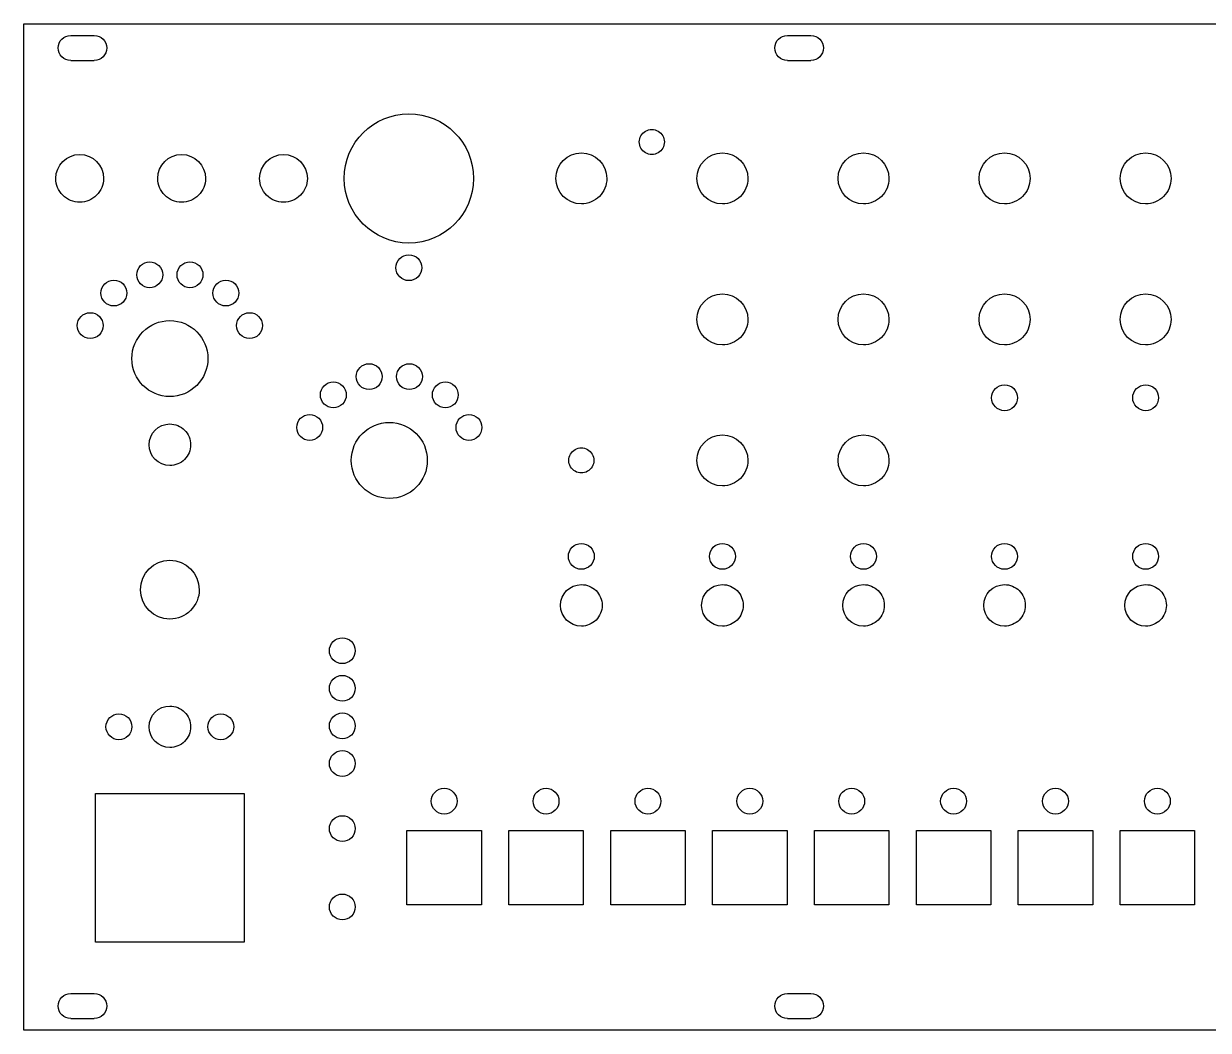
# Model space of a CAD drawing. Extents: x -2 to 302, y -12 to 117.
# Drawn here: x -2.1 to 149, y -11.8 to 116.7 of the extents above; entities that cross this region are included whole.
import ezdxf

# ---------------------------------------------------------------- set-up
doc = ezdxf.new("R2010")
doc.units = 0
doc.layers.add('Mechanical', color=7, linetype='CONTINUOUS')

msp = doc.modelspace()

# ---------------------------------------------------------------- linework, layer by layer
at = {"layer": 'Mechanical', "color": 7}
for points in [[(-2.149999, 116.749987), (302.150018, 116.749987), (302.150018, -11.750016), (-2.149999, -11.750016)], [(8.050002, 96.999288)], [(21.050002, 96.999289)], [(34.050001, 96.999285)], [(55.249987, 96.999282)], [(72.251643, 96.999285)], [(90.251609, 96.999284)], [(108.251577, 96.999284)], [(126.25179, 96.999286)], [(144.251745, 96.999284)], [(15.58367, 84.695085)], [(20.719548, 84.695085)], [(48.649986, 85.599295)], [(11.007612, 82.363376)], [(25.295617, 82.363376)], [(90.251609, 78.999073)], [(108.251579, 78.999074)], [(126.251793, 78.999076)], [(144.251748, 78.999074)], [(7.988822, 78.208434)], [(28.31415, 78.208434)], [(21.351611, 73.99915)], [(43.583739, 71.695303)], [(48.719616, 71.695303)], [(39.00768, 69.363593)], [(53.295685, 69.363593)], [(124.651787, 68.999102)], [(142.651746, 68.999102)], [(35.98889, 65.208653)], [(56.314219, 65.208653)], [(19.151616, 62.999162)], [(49.351673, 60.999111)], [(90.25161, 60.999105)], [(108.25158, 60.999105)], [(70.651638, 48.749273)], [(88.651596, 48.749273)], [(106.651579, 48.749273)], [(124.651778, 48.749273)], [(142.651736, 48.749273)], [(20.251612, 44.500107)], [(71.651644, 42.499271)], [(89.651608, 42.499271)], [(107.651578, 42.499271)], [(125.651542, 42.499271)], [(143.651751, 42.499271)], [(40.151578, 36.70838)], [(40.151578, 31.908379)], [(11.651875, 26.999151)], [(19.151741, 26.999149)], [(24.651597, 26.999151)], [(40.151578, 27.108377)], [(40.151578, 22.308375)], [(6.99958, 18.499207), (25.999581, 18.499207), (25.999581, -0.500793), (6.99958, -0.500793)], [(53.15, 17.499989)], [(66.150225, 17.499989)], [(79.150204, 17.499989)], [(92.15043, 17.499989)], [(105.149638, 17.499989)], [(118.149864, 17.499989)], [(131.149843, 17.499989)], [(144.150068, 17.499989)], [(40.151578, 13.999186)], [(46.749493, 13.751917), (56.249493, 13.751917), (56.249493, 4.251917), (46.749493, 4.251917)], [(59.749493, 13.751917), (69.249492, 13.751917), (69.249492, 4.251917), (59.749493, 4.251917)], [(72.749493, 13.751917), (82.249492, 13.751917), (82.249492, 4.251917), (72.749493, 4.251917)], [(85.749491, 13.751917), (95.249491, 13.751917), (95.249491, 4.251917), (85.749491, 4.251917)], [(98.749491, 13.751917), (108.24949, 13.751917), (108.24949, 4.251917), (98.749491, 4.251917)], [(111.74949, 13.751917), (121.24949, 13.751917), (121.24949, 4.251917), (111.74949, 4.251917)], [(124.749489, 13.751917), (134.249489, 13.751917), (134.249489, 4.251917), (124.749489, 4.251917)], [(137.749489, 13.751917), (147.249488, 13.751917), (147.249488, 4.251917), (137.749489, 4.251917)], [(40.151578, 3.999228)]]:
    msp.add_lwpolyline(points, close=True, dxfattribs=at)
at = {"layer": 'Mechanical', "color": 1}
for points in [[(3.850001, 115.249984), (6.850001, 115.249984)], [(95.290002, 115.249984), (98.290002, 115.249984)], [(3.850001, 112.049984), (6.850001, 112.049984)], [(95.290002, 112.049984), (98.290002, 112.049984)], [(3.850001, -7.050031), (6.850001, -7.050031)], [(95.290002, -7.050031), (98.290002, -7.050031)], [(3.850001, -10.25003), (6.850001, -10.25003)], [(95.290002, -10.25003), (98.290002, -10.25003)]]:
    msp.add_lwpolyline(points, dxfattribs=at)
for points in [[(79.599992, 101.649997)], [(70.601636, 60.999109)]]:
    msp.add_lwpolyline(points, close=True, dxfattribs=at)
at = {"layer": 'Mechanical', "color": 7}
for points in [[(2.250001, 113.649984), (2.250002, 114.533639), (2.966346, 115.249984), (3.850001, 115.249984)], [(6.850001, 115.249984), (7.733657, 115.249984), (8.450001, 114.53364), (8.450001, 113.649984)], [(93.690002, 113.649984), (93.690003, 114.533639), (94.406347, 115.249984), (95.290002, 115.249984)], [(98.290002, 115.249984), (99.173658, 115.249984), (99.890002, 114.53364), (99.890002, 113.649984)], [(3.850001, 112.049984), (2.966346, 112.049985), (2.250002, 112.766329), (2.250001, 113.649984)], [(8.450001, 113.649984), (8.450001, 112.766329), (7.733657, 112.049984), (6.850001, 112.049984)], [(8.450001, 113.649984), (8.450001, 113.649984), (8.450001, 113.649984), (8.450001, 113.649984)], [(95.290002, 112.049984), (94.406347, 112.049985), (93.690003, 112.766329), (93.690002, 113.649984)], [(99.890002, 113.649984), (99.890002, 112.766329), (99.173658, 112.049984), (98.290002, 112.049984)], [(99.890002, 113.649984), (99.890002, 113.649984), (99.890002, 113.649984), (99.890002, 113.649984)], [(38.749989, 96.999282), (38.749989, 101.555631), (42.443639, 105.249281), (46.999988, 105.249281)], [(46.999988, 105.249281), (51.556336, 105.249281), (55.249986, 101.555631), (55.249987, 96.999282)], [(1.95, 96.999288), (1.950001, 98.683756), (3.315533, 100.049287), (5.000001, 100.049286)], [(5.000001, 100.049286), (6.684469, 100.049287), (8.050001, 98.683756), (8.050002, 96.999288)], [(14.95, 96.999289), (14.950001, 98.683757), (16.315533, 100.049287), (18.000001, 100.049287)], [(18.000001, 100.049287), (19.684469, 100.049287), (21.050001, 98.683757), (21.050002, 96.999289)], [(27.949999, 96.999285), (27.95, 98.683753), (29.315532, 100.049283), (31, 100.049283)], [(31, 100.049283), (32.684468, 100.049283), (34.05, 98.683753), (34.050001, 96.999285)], [(65.751643, 96.999285), (65.751645, 98.794209), (67.206718, 100.249282), (69.001642, 100.249283)], [(69.001642, 100.249283), (70.796567, 100.249284), (72.251642, 98.79421), (72.251643, 96.999285)], [(83.751609, 96.999284), (83.75161, 98.794208), (85.206683, 100.249281), (87.001607, 100.249283)], [(87.001607, 100.249283), (88.796533, 100.249283), (90.251607, 98.794209), (90.251609, 96.999284)], [(101.751577, 96.999284), (101.751579, 98.794208), (103.206652, 100.249281), (105.001576, 100.249283)], [(105.001576, 100.249283), (106.796501, 100.249283), (108.251576, 98.794209), (108.251577, 96.999284)], [(119.75179, 96.999286), (119.751791, 98.79421), (121.206864, 100.249283), (123.001788, 100.249285)], [(123.001788, 100.249285), (124.796713, 100.249285), (126.251788, 98.794211), (126.25179, 96.999286)], [(137.751745, 96.999284), (137.751747, 98.794208), (139.20682, 100.249281), (141.001744, 100.249283)], [(141.001744, 100.249283), (142.796669, 100.249283), (144.251744, 98.794209), (144.251745, 96.999284)], [(2.843325, 94.842611), (2.271339, 95.414598), (1.95, 96.190377), (1.95, 96.999288)], [(8.050002, 96.999288), (8.050002, 96.190377), (7.728664, 95.414598), (7.156678, 94.842611)], [(15.843324, 94.842612), (15.271338, 95.414598), (14.95, 96.190378), (14.95, 96.999289)], [(21.050002, 96.999289), (21.050002, 96.190378), (20.728663, 95.414598), (20.156677, 94.842612)], [(28.843323, 94.842608), (28.271337, 95.414594), (27.949999, 96.190374), (27.949999, 96.999285)], [(34.050001, 96.999285), (34.050001, 96.190374), (33.728663, 95.414594), (33.156677, 94.842608)], [(46.999988, 88.749283), (42.443639, 88.749284), (38.749989, 92.442934), (38.749989, 96.999282)], [(55.249987, 96.999282), (55.249986, 92.442934), (51.556336, 88.749284), (46.999988, 88.749283)], [(69.001642, 93.749283), (67.206716, 93.749285), (65.751643, 95.20436), (65.751643, 96.999285)], [(72.251643, 96.999285), (72.251643, 96.137331), (71.909233, 95.31068), (71.29974, 94.701187)], [(87.001607, 93.749282), (85.206682, 93.749284), (83.751609, 95.204359), (83.751609, 96.999284)], [(90.251609, 96.999284), (90.251609, 96.13733), (89.909199, 95.310679), (89.299706, 94.701186)], [(105.001576, 93.749282), (103.206651, 93.749284), (101.751577, 95.204359), (101.751577, 96.999284)], [(108.251577, 96.999284), (108.251577, 96.13733), (107.909168, 95.310679), (107.299674, 94.701186)], [(123.001788, 93.749284), (121.206863, 93.749286), (119.75179, 95.204361), (119.75179, 96.999286)], [(126.25179, 96.999286), (126.25179, 96.137332), (125.90938, 95.310681), (125.299886, 94.701188)], [(141.001744, 93.749282), (139.206819, 93.749284), (137.751745, 95.204359), (137.751745, 96.999284)], [(144.251745, 96.999284), (144.251745, 96.13733), (143.909336, 95.310679), (143.299842, 94.701186)], [(5.000001, 93.949287), (4.191091, 93.949287), (3.415311, 94.270625), (2.843325, 94.842611)], [(7.156678, 94.842611), (6.584692, 94.270625), (5.808912, 93.949287), (5.000001, 93.949287)], [(18.000001, 93.949288), (17.19109, 93.949287), (16.41531, 94.270626), (15.843324, 94.842612)], [(20.156677, 94.842612), (19.584691, 94.270626), (18.808911, 93.949287), (18.000001, 93.949288)], [(31, 93.949284), (30.191089, 93.949284), (29.41531, 94.270622), (28.843323, 94.842608)], [(33.156677, 94.842608), (32.584691, 94.270622), (31.808911, 93.949284), (31, 93.949284)], [(71.29974, 94.701187), (70.690246, 94.091693), (69.863596, 93.749283), (69.001642, 93.749283)], [(89.299706, 94.701186), (88.690212, 94.091692), (87.863561, 93.749282), (87.001607, 93.749282)], [(107.299674, 94.701186), (106.690181, 94.091692), (105.86353, 93.749282), (105.001576, 93.749282)], [(125.299886, 94.701188), (124.690393, 94.091694), (123.863742, 93.749284), (123.001788, 93.749284)], [(143.299842, 94.701186), (142.690348, 94.091692), (141.863698, 93.749282), (141.001744, 93.749282)], [(12.283671, 84.695085), (12.283671, 85.606354), (13.0224, 86.345085), (13.93367, 86.345086)], [(13.93367, 86.345086), (14.371277, 86.345086), (14.790961, 86.171247), (15.100397, 85.861812)], [(17.419549, 84.695085), (17.419548, 85.606354), (18.158277, 86.345085), (19.069547, 86.345086)], [(19.069547, 86.345086), (19.507154, 86.345086), (19.926839, 86.171247), (20.236274, 85.861812)], [(45.349987, 85.599295), (45.349986, 86.510565), (46.088716, 87.249295), (46.999985, 87.249296)], [(46.999985, 87.249296), (47.437593, 87.249296), (47.857277, 87.075458), (48.166712, 86.766022)], [(48.166712, 86.766022), (48.476147, 86.456587), (48.649986, 86.036903), (48.649986, 85.599295)], [(13.93367, 83.045084), (13.0224, 83.045085), (12.283671, 83.783815), (12.283671, 84.695085)], [(15.100397, 85.861812), (15.409832, 85.552377), (15.583671, 85.132692), (15.58367, 84.695085)], [(15.58367, 84.695085), (15.583671, 84.257477), (15.409832, 83.837793), (15.100397, 83.528357)], [(19.069547, 83.045084), (18.158277, 83.045085), (17.419548, 83.783815), (17.419549, 84.695085)], [(20.236274, 85.861812), (20.545709, 85.552377), (20.719548, 85.132692), (20.719548, 84.695085)], [(20.719548, 84.695085), (20.719548, 84.257477), (20.545709, 83.837793), (20.236274, 83.528357)], [(46.999985, 83.949294), (46.088716, 83.949295), (45.349986, 84.688026), (45.349987, 85.599295)], [(48.649986, 85.599295), (48.649986, 85.161688), (48.476147, 84.742003), (48.166712, 84.432568)], [(7.707613, 82.363376), (7.707613, 83.274645), (8.446342, 84.013376), (9.357611, 84.013377)], [(9.357611, 84.013377), (9.795219, 84.013377), (10.214903, 83.839538), (10.524338, 83.530103)], [(10.524338, 83.530103), (10.833774, 83.220668), (11.007612, 82.800983), (11.007612, 82.363376)], [(15.100397, 83.528357), (14.790961, 83.218922), (14.371277, 83.045083), (13.93367, 83.045084)], [(20.236274, 83.528357), (19.926839, 83.218922), (19.507154, 83.045083), (19.069547, 83.045084)], [(21.995618, 82.363376), (21.995618, 83.274645), (22.734347, 84.013376), (23.645616, 84.013377)], [(23.645616, 84.013377), (24.083224, 84.013377), (24.502908, 83.839538), (24.812343, 83.530103)], [(24.812343, 83.530103), (25.121779, 83.220668), (25.295618, 82.800983), (25.295617, 82.363376)], [(48.166712, 84.432568), (47.857277, 84.123133), (47.437593, 83.949294), (46.999985, 83.949294)], [(9.357611, 80.713375), (8.446342, 80.713376), (7.707613, 81.452106), (7.707613, 82.363376)], [(11.007612, 82.363376), (11.007612, 81.925768), (10.833774, 81.506084), (10.524338, 81.196649)], [(23.645616, 80.713375), (22.734347, 80.713376), (21.995618, 81.452106), (21.995618, 82.363376)], [(25.295617, 82.363376), (25.295618, 81.925768), (25.121779, 81.506084), (24.812343, 81.196649)], [(83.751609, 78.999073), (83.751611, 80.793997), (85.206684, 82.24907), (87.001608, 82.249072)], [(87.001608, 82.249072), (88.796533, 82.249072), (90.251608, 80.793999), (90.251609, 78.999073)], [(101.751579, 78.999074), (101.75158, 80.793998), (103.206653, 82.249071), (105.001577, 82.249072)], [(105.001577, 82.249072), (106.796502, 82.249073), (108.251577, 80.793999), (108.251579, 78.999074)], [(119.751792, 78.999076), (119.751794, 80.794), (121.206867, 82.249073), (123.001791, 82.249074)], [(123.001791, 82.249074), (124.796716, 82.249075), (126.251791, 80.794001), (126.251793, 78.999076)], [(137.751748, 78.999074), (137.75175, 80.793998), (139.206823, 82.249071), (141.001747, 82.249072)], [(141.001747, 82.249072), (142.796672, 82.249073), (144.251747, 80.793999), (144.251748, 78.999074)], [(10.524338, 81.196649), (10.214903, 80.887214), (9.795219, 80.713375), (9.357611, 80.713375)], [(24.812343, 81.196649), (24.502908, 80.887214), (24.083224, 80.713375), (23.645616, 80.713375)], [(4.688823, 78.208434), (4.688823, 79.119704), (5.427552, 79.858434), (6.338821, 79.858435)], [(6.338821, 79.858435), (6.776429, 79.858436), (7.196113, 79.684597), (7.505548, 79.375161)], [(7.505548, 79.375161), (7.814984, 79.065726), (7.988822, 78.646042), (7.988822, 78.208434)], [(11.651615, 73.99915), (11.651617, 76.677728), (13.823033, 78.849144), (16.501611, 78.849146)], [(16.501611, 78.849146), (19.18019, 78.849146), (21.351609, 76.677729), (21.351611, 73.99915)], [(25.014151, 78.208434), (25.014151, 79.119704), (25.75288, 79.858434), (26.66415, 79.858435)], [(26.66415, 79.858435), (27.101757, 79.858436), (27.521441, 79.684597), (27.830877, 79.375161)], [(27.830877, 79.375161), (28.140312, 79.065726), (28.314151, 78.646042), (28.31415, 78.208434)], [(87.001608, 75.749072), (85.206682, 75.749073), (83.751609, 77.204148), (83.751609, 78.999073)], [(90.251609, 78.999073), (90.251609, 78.137119), (89.909199, 77.310469), (89.299706, 76.700975)], [(105.001577, 75.749072), (103.206652, 75.749074), (101.751579, 77.204149), (101.751579, 78.999074)], [(108.251579, 78.999074), (108.251579, 78.13712), (107.909169, 77.310469), (107.299675, 76.700976)], [(123.001791, 75.749074), (121.206866, 75.749076), (119.751792, 77.204151), (119.751792, 78.999076)], [(126.251793, 78.999076), (126.251793, 78.137122), (125.909383, 77.310471), (125.299889, 76.700978)], [(141.001747, 75.749072), (139.206821, 75.749074), (137.751748, 77.204149), (137.751748, 78.999074)], [(144.251748, 78.999074), (144.251748, 78.13712), (143.909338, 77.310469), (143.299845, 76.700976)], [(6.338821, 76.558433), (5.427552, 76.558434), (4.688823, 77.297165), (4.688823, 78.208434)], [(7.988822, 78.208434), (7.988822, 77.770827), (7.814984, 77.351142), (7.505548, 77.041707)], [(26.66415, 76.558433), (25.75288, 76.558434), (25.014151, 77.297165), (25.014151, 78.208434)], [(28.31415, 78.208434), (28.314151, 77.770827), (28.140312, 77.351142), (27.830877, 77.041707)], [(7.505548, 77.041707), (7.196113, 76.732272), (6.776429, 76.558433), (6.338821, 76.558433)], [(27.830877, 77.041707), (27.521441, 76.732272), (27.101757, 76.558433), (26.66415, 76.558433)], [(89.299706, 76.700975), (88.690212, 76.091482), (87.863562, 75.749072), (87.001608, 75.749072)], [(107.299675, 76.700976), (106.690182, 76.091482), (105.863531, 75.749072), (105.001577, 75.749072)], [(125.299889, 76.700978), (124.690396, 76.091484), (123.863745, 75.749074), (123.001791, 75.749074)], [(143.299845, 76.700976), (142.690351, 76.091482), (141.863701, 75.749072), (141.001747, 75.749072)], [(16.501611, 69.149149), (13.823031, 69.149152), (11.651614, 71.32057), (11.651615, 73.99915)], [(21.351611, 73.99915), (21.351611, 72.71285), (20.84063, 71.479233), (19.931079, 70.569682)], [(40.28374, 71.695303), (40.283739, 72.606572), (41.022468, 73.345303), (41.933738, 73.345304)], [(41.933738, 73.345304), (42.371345, 73.345304), (42.79103, 73.171465), (43.100465, 72.86203)], [(43.100465, 72.86203), (43.4099, 72.552595), (43.583739, 72.13291), (43.583739, 71.695303)], [(45.419617, 71.695303), (45.419616, 72.606572), (46.158345, 73.345303), (47.069615, 73.345304)], [(47.069615, 73.345304), (47.507222, 73.345304), (47.926907, 73.171465), (48.236342, 72.86203)], [(48.236342, 72.86203), (48.545777, 72.552595), (48.719616, 72.13291), (48.719616, 71.695303)], [(41.933738, 70.045302), (41.022468, 70.045303), (40.283739, 70.784033), (40.28374, 71.695303)], [(43.583739, 71.695303), (43.583739, 71.257695), (43.4099, 70.838011), (43.100465, 70.528576)], [(47.069615, 70.045302), (46.158345, 70.045303), (45.419616, 70.784033), (45.419617, 71.695303)], [(48.719616, 71.695303), (48.719616, 71.257695), (48.545777, 70.838011), (48.236342, 70.528576)], [(19.931079, 70.569682), (19.021527, 69.66013), (17.787911, 69.149149), (16.501611, 69.149149)], [(35.707681, 69.363593), (35.707681, 70.274863), (36.44641, 71.013593), (37.357679, 71.013594)], [(37.357679, 71.013594), (37.795287, 71.013594), (38.214971, 70.839755), (38.524406, 70.53032)], [(38.524406, 70.53032), (38.833842, 70.220885), (39.007681, 69.801201), (39.00768, 69.363593)], [(43.100465, 70.528576), (42.79103, 70.21914), (42.371345, 70.045302), (41.933738, 70.045302)], [(48.236342, 70.528576), (47.926907, 70.21914), (47.507222, 70.045302), (47.069615, 70.045302)], [(49.995686, 69.363593), (49.995686, 70.274863), (50.734415, 71.013593), (51.645685, 71.013594)], [(51.645685, 71.013594), (52.083292, 71.013594), (52.502976, 70.839755), (52.812412, 70.53032)], [(52.812412, 70.53032), (53.121847, 70.220885), (53.295686, 69.801201), (53.295685, 69.363593)], [(121.351788, 68.999102), (121.351787, 69.910372), (122.090516, 70.649102), (123.001786, 70.649103)], [(123.001786, 70.649103), (123.439393, 70.649104), (123.859078, 70.475265), (124.168513, 70.165829)], [(124.168513, 70.165829), (124.477948, 69.856394), (124.651787, 69.43671), (124.651787, 68.999102)], [(139.351747, 68.999102), (139.351747, 69.910372), (140.090476, 70.649102), (141.001745, 70.649103)], [(141.001745, 70.649103), (141.439353, 70.649104), (141.859037, 70.475265), (142.168472, 70.165829)], [(142.168472, 70.165829), (142.477908, 69.856394), (142.651746, 69.43671), (142.651746, 68.999102)], [(37.357679, 67.713592), (36.44641, 67.713593), (35.707681, 68.452324), (35.707681, 69.363593)], [(38.524406, 68.196866), (38.214971, 67.887431), (37.795287, 67.713592), (37.357679, 67.713592)], [(39.00768, 69.363593), (39.007681, 68.925986), (38.833842, 68.506301), (38.524406, 68.196866)], [(51.645685, 67.713592), (50.734415, 67.713593), (49.995686, 68.452324), (49.995686, 69.363593)], [(52.812412, 68.196866), (52.502976, 67.887431), (52.083292, 67.713592), (51.645685, 67.713592)], [(53.295685, 69.363593), (53.295686, 68.925986), (53.121847, 68.506301), (52.812412, 68.196866)], [(123.001786, 67.349101), (122.090516, 67.349102), (121.351787, 68.087833), (121.351788, 68.999102)], [(124.651787, 68.999102), (124.651787, 68.561495), (124.477948, 68.14181), (124.168513, 67.832375)], [(141.001745, 67.349101), (140.090476, 67.349102), (139.351747, 68.087833), (139.351747, 68.999102)], [(142.651746, 68.999102), (142.651746, 68.561495), (142.477908, 68.14181), (142.168472, 67.832375)], [(32.688891, 65.208653), (32.688891, 66.119923), (33.42762, 66.858653), (34.338889, 66.858654)], [(34.338889, 66.858654), (34.776497, 66.858654), (35.196181, 66.684815), (35.505616, 66.37538)], [(53.01422, 65.208653), (53.014219, 66.119923), (53.752948, 66.858653), (54.664218, 66.858654)], [(54.664218, 66.858654), (55.101825, 66.858654), (55.52151, 66.684815), (55.830945, 66.37538)], [(124.168513, 67.832375), (123.859078, 67.52294), (123.439393, 67.349101), (123.001786, 67.349101)], [(142.168472, 67.832375), (141.859037, 67.52294), (141.439353, 67.349101), (141.001745, 67.349101)], [(13.851616, 62.999162), (13.851616, 64.462715), (15.03806, 65.64916), (16.501614, 65.649162)], [(16.501614, 65.649162), (17.204439, 65.649162), (17.878477, 65.369967), (18.375449, 64.872995)], [(34.338889, 63.558652), (33.42762, 63.558653), (32.688891, 64.297384), (32.688891, 65.208653)], [(35.505616, 66.37538), (35.815052, 66.065945), (35.988891, 65.646261), (35.98889, 65.208653)], [(35.98889, 65.208653), (35.988891, 64.771046), (35.815052, 64.351361), (35.505616, 64.041926)], [(39.651677, 60.999111), (39.651679, 63.677689), (41.823095, 65.849105), (44.501673, 65.849107)], [(44.501673, 65.849107), (47.180253, 65.849107), (49.351671, 63.677691), (49.351673, 60.999111)], [(54.664218, 63.558652), (53.752948, 63.558653), (53.014219, 64.297384), (53.01422, 65.208653)], [(55.830945, 66.37538), (56.14038, 66.065945), (56.314219, 65.646261), (56.314219, 65.208653)], [(56.314219, 65.208653), (56.314219, 64.771046), (56.14038, 64.351361), (55.830945, 64.041926)], [(18.375449, 64.872995), (18.872421, 64.376024), (19.151617, 63.701986), (19.151616, 62.999162)], [(35.505616, 64.041926), (35.196181, 63.732491), (34.776497, 63.558652), (34.338889, 63.558652)], [(55.830945, 64.041926), (55.52151, 63.732491), (55.101825, 63.558652), (54.664218, 63.558652)], [(83.75161, 60.999105), (83.751612, 62.794029), (85.206685, 64.249102), (87.001609, 64.249104)], [(87.001609, 64.249104), (88.796534, 64.249104), (90.251609, 62.79403), (90.25161, 60.999105)], [(101.75158, 60.999105), (101.751581, 62.794029), (103.206654, 64.249102), (105.001578, 64.249104)], [(105.001578, 64.249104), (106.796504, 64.249104), (108.251578, 62.79403), (108.25158, 60.999105)], [(16.501614, 60.349162), (15.03806, 60.349164), (13.851616, 61.535609), (13.851616, 62.999162)], [(19.151616, 62.999162), (19.151617, 62.296338), (18.872421, 61.6223), (18.375449, 61.125329)], [(18.375449, 61.125329), (17.878477, 60.628357), (17.204439, 60.349162), (16.501614, 60.349162)], [(44.501673, 56.149111), (41.823093, 56.149113), (39.651677, 58.320531), (39.651677, 60.999111)], [(49.351673, 60.999111), (49.351674, 59.712811), (48.840693, 58.479194), (47.931141, 57.569643)], [(87.001609, 57.749104), (85.206684, 57.749105), (83.75161, 59.20418), (83.75161, 60.999105)], [(90.25161, 60.999105), (90.25161, 60.137151), (89.909201, 59.3105), (89.299707, 58.701007)], [(105.001578, 57.749104), (103.206653, 57.749105), (101.75158, 59.20418), (101.75158, 60.999105)], [(108.25158, 60.999105), (108.25158, 60.137151), (107.90917, 59.3105), (107.299677, 58.701007)], [(47.931141, 57.569643), (47.02159, 56.660091), (45.787973, 56.14911), (44.501673, 56.149111)], [(89.299707, 58.701007), (88.690213, 58.091513), (87.863563, 57.749103), (87.001609, 57.749104)], [(107.299677, 58.701007), (106.690183, 58.091513), (105.863532, 57.749103), (105.001578, 57.749104)], [(67.351639, 48.749273), (67.351639, 49.660542), (68.090368, 50.399273), (69.001637, 50.399274)], [(69.001637, 50.399274), (69.439245, 50.399274), (69.858929, 50.225435), (70.168364, 49.916)], [(70.168364, 49.916), (70.4778, 49.606565), (70.651638, 49.186881), (70.651638, 48.749273)], [(85.351597, 48.749273), (85.351597, 49.660542), (86.090326, 50.399273), (87.001596, 50.399274)], [(87.001596, 50.399274), (87.439203, 50.399274), (87.858887, 50.225435), (88.168323, 49.916)], [(88.168323, 49.916), (88.477758, 49.606565), (88.651597, 49.186881), (88.651596, 48.749273)], [(103.35158, 48.749273), (103.35158, 49.660542), (104.090309, 50.399273), (105.001578, 50.399274)], [(105.001578, 50.399274), (105.439186, 50.399274), (105.85887, 50.225435), (106.168305, 49.916)], [(106.168305, 49.916), (106.477741, 49.606565), (106.651579, 49.186881), (106.651579, 48.749273)], [(121.351779, 48.749273), (121.351778, 49.660543), (122.090507, 50.399273), (123.001777, 50.399274)], [(123.001777, 50.399274), (123.439385, 50.399274), (123.859069, 50.225436), (124.168504, 49.916)], [(124.168504, 49.916), (124.477939, 49.606565), (124.651778, 49.186881), (124.651778, 48.749273)], [(139.351737, 48.749273), (139.351737, 49.660543), (140.090466, 50.399273), (141.001735, 50.399274)], [(141.001735, 50.399274), (141.439343, 50.399274), (141.859027, 50.225436), (142.168462, 49.916)], [(142.168462, 49.916), (142.477898, 49.606565), (142.651737, 49.186881), (142.651736, 48.749273)], [(69.001637, 47.099272), (68.090368, 47.099273), (67.351639, 47.838004), (67.351639, 48.749273)], [(70.651638, 48.749273), (70.651638, 48.311665), (70.4778, 47.891981), (70.168364, 47.582546)], [(87.001596, 47.099272), (86.090326, 47.099273), (85.351597, 47.838004), (85.351597, 48.749273)], [(88.651596, 48.749273), (88.651597, 48.311665), (88.477758, 47.891981), (88.168323, 47.582546)], [(105.001578, 47.099272), (104.090309, 47.099273), (103.35158, 47.838004), (103.35158, 48.749273)], [(106.651579, 48.749273), (106.651579, 48.311665), (106.477741, 47.891981), (106.168305, 47.582546)], [(123.001777, 47.099272), (122.090507, 47.099273), (121.351778, 47.838004), (121.351779, 48.749273)], [(124.651778, 48.749273), (124.651778, 48.311666), (124.477939, 47.891981), (124.168504, 47.582546)], [(141.001735, 47.099272), (140.090466, 47.099273), (139.351737, 47.838004), (139.351737, 48.749273)], [(142.651736, 48.749273), (142.651737, 48.311666), (142.477898, 47.891981), (142.168462, 47.582546)], [(12.751615, 44.500107), (12.751617, 46.571172), (14.430546, 48.250102), (16.501612, 48.250104)], [(16.501612, 48.250104), (18.572678, 48.250104), (20.25161, 46.571174), (20.251612, 44.500107)], [(70.168364, 47.582546), (69.858929, 47.273111), (69.439245, 47.099272), (69.001637, 47.099272)], [(88.168323, 47.582546), (87.858887, 47.273111), (87.439203, 47.099272), (87.001596, 47.099272)], [(106.168305, 47.582546), (105.85887, 47.273111), (105.439186, 47.099272), (105.001578, 47.099272)], [(124.168504, 47.582546), (123.859069, 47.273111), (123.439385, 47.099272), (123.001777, 47.099272)], [(142.168462, 47.582546), (141.859027, 47.273111), (141.439343, 47.099272), (141.001735, 47.099272)], [(16.501612, 40.750107), (14.430545, 40.750109), (12.751615, 42.42904), (12.751615, 44.500107)], [(20.251612, 44.500107), (20.251612, 43.505545), (19.856524, 42.551718), (19.153262, 41.848456)], [(66.351644, 42.499271), (66.351643, 43.962824), (67.538087, 45.149269), (69.001642, 45.149271)], [(69.001642, 45.149271), (69.704466, 45.149271), (70.378505, 44.870076), (70.875477, 44.373104)], [(70.875477, 44.373104), (71.372449, 43.876133), (71.651645, 43.202095), (71.651644, 42.499271)], [(84.351608, 42.499271), (84.351607, 43.962824), (85.538051, 45.149269), (87.001606, 45.149271)], [(87.001606, 45.149271), (87.70443, 45.149271), (88.378469, 44.870076), (88.875441, 44.373104)], [(88.875441, 44.373104), (89.372413, 43.876133), (89.651609, 43.202095), (89.651608, 42.499271)], [(102.351578, 42.499271), (102.351577, 43.962824), (103.538021, 45.149269), (105.001575, 45.149271)], [(105.001575, 45.149271), (105.7044, 45.149271), (106.378439, 44.870076), (106.875411, 44.373104)], [(106.875411, 44.373104), (107.372382, 43.876133), (107.651578, 43.202095), (107.651578, 42.499271)], [(120.351542, 42.499271), (120.351541, 43.962824), (121.537985, 45.149269), (123.001539, 45.149271)], [(123.001539, 45.149271), (123.704364, 45.149271), (124.378403, 44.870076), (124.875375, 44.373104)], [(124.875375, 44.373104), (125.372346, 43.876133), (125.651542, 43.202095), (125.651542, 42.499271)], [(138.351751, 42.499271), (138.35175, 43.962824), (139.538195, 45.149269), (141.001749, 45.149271)], [(141.001749, 45.149271), (141.704573, 45.149271), (142.378612, 44.870076), (142.875584, 44.373104)], [(142.875584, 44.373104), (143.372556, 43.876133), (143.651752, 43.202095), (143.651751, 42.499271)], [(69.001642, 39.849271), (67.538087, 39.849272), (66.351643, 41.035718), (66.351644, 42.499271)], [(71.651644, 42.499271), (71.651645, 41.796447), (71.372449, 41.122409), (70.875477, 40.625437)], [(87.001606, 39.849271), (85.538051, 39.849272), (84.351607, 41.035718), (84.351608, 42.499271)], [(89.651608, 42.499271), (89.651609, 41.796447), (89.372413, 41.122409), (88.875441, 40.625437)], [(105.001575, 39.849271), (103.538021, 39.849272), (102.351577, 41.035718), (102.351578, 42.499271)], [(107.651578, 42.499271), (107.651578, 41.796447), (107.372382, 41.122409), (106.875411, 40.625437)], [(123.001539, 39.849271), (121.537985, 39.849272), (120.351541, 41.035718), (120.351542, 42.499271)], [(125.651542, 42.499271), (125.651542, 41.796447), (125.372346, 41.122409), (124.875375, 40.625437)], [(141.001749, 39.849271), (139.538195, 39.849272), (138.35175, 41.035718), (138.351751, 42.499271)], [(143.651751, 42.499271), (143.651752, 41.796447), (143.372556, 41.122409), (142.875584, 40.625437)], [(19.153262, 41.848456), (18.450001, 41.145195), (17.496174, 40.750107), (16.501612, 40.750107)], [(70.875477, 40.625437), (70.378505, 40.128466), (69.704466, 39.84927), (69.001642, 39.849271)], [(88.875441, 40.625437), (88.378469, 40.128466), (87.70443, 39.84927), (87.001606, 39.849271)], [(106.875411, 40.625437), (106.378439, 40.128466), (105.7044, 39.84927), (105.001575, 39.849271)], [(124.875375, 40.625437), (124.378403, 40.128466), (123.704364, 39.84927), (123.001539, 39.849271)], [(142.875584, 40.625437), (142.378612, 40.128466), (141.704573, 39.84927), (141.001749, 39.849271)], [(36.851579, 36.70838), (36.851578, 37.61965), (37.590307, 38.35838), (38.501577, 38.358381)], [(38.501577, 38.358381), (38.939184, 38.358382), (39.358869, 38.184543), (39.668304, 37.875108)], [(39.668304, 37.875108), (39.977739, 37.565672), (40.151578, 37.145988), (40.151578, 36.70838)], [(38.501577, 35.05838), (37.590307, 35.058381), (36.851578, 35.797111), (36.851579, 36.70838)], [(40.151578, 36.70838), (40.151578, 36.270773), (39.977739, 35.851089), (39.668304, 35.541653)], [(39.668304, 35.541653), (39.358869, 35.232218), (38.939184, 35.058379), (38.501577, 35.05838)], [(36.851579, 31.908379), (36.851578, 32.819648), (37.590307, 33.558379), (38.501577, 33.55838)], [(38.501577, 33.55838), (38.939184, 33.55838), (39.358869, 33.384541), (39.668304, 33.075106)], [(38.501577, 30.258378), (37.590307, 30.258379), (36.851578, 30.997109), (36.851579, 31.908379)], [(39.668304, 33.075106), (39.977739, 32.765671), (40.151578, 32.345986), (40.151578, 31.908379)], [(40.151578, 31.908379), (40.151578, 31.470771), (39.977739, 31.051087), (39.668304, 30.741652)], [(39.668304, 30.741652), (39.358869, 30.432216), (38.939184, 30.258378), (38.501577, 30.258378)], [(13.851741, 26.999149), (13.85174, 28.462703), (15.038184, 29.649148), (16.501738, 29.649149)], [(16.501738, 29.649149), (17.204563, 29.64915), (17.878601, 29.369954), (18.375573, 28.872983)], [(18.375573, 28.872983), (18.872545, 28.376011), (19.151741, 27.701973), (19.151741, 26.999149)], [(36.851579, 27.108377), (36.851578, 28.019647), (37.590307, 28.758377), (38.501577, 28.758378)], [(38.501577, 28.758378), (38.939184, 28.758378), (39.358869, 28.584539), (39.668304, 28.275104)], [(8.351876, 26.999151), (8.351875, 27.910421), (9.090604, 28.649151), (10.001874, 28.649152)], [(10.001874, 28.649152), (10.439481, 28.649153), (10.859166, 28.475314), (11.168601, 28.165879)], [(11.168601, 28.165879), (11.478036, 27.856443), (11.651875, 27.436759), (11.651875, 26.999151)], [(21.351598, 26.999151), (21.351598, 27.910421), (22.090327, 28.649151), (23.001597, 28.649152)], [(23.001597, 28.649152), (23.439204, 28.649153), (23.858888, 28.475314), (24.168324, 28.165879)], [(24.168324, 28.165879), (24.477759, 27.856443), (24.651598, 27.436759), (24.651597, 26.999151)], [(39.668304, 28.275104), (39.977739, 27.965669), (40.151578, 27.545985), (40.151578, 27.108377)], [(10.001874, 25.34915), (9.090604, 25.349152), (8.351875, 26.087882), (8.351876, 26.999151)], [(11.168601, 25.832424), (10.859166, 25.522989), (10.439481, 25.34915), (10.001874, 25.34915)], [(11.651875, 26.999151), (11.651875, 26.561544), (11.478036, 26.14186), (11.168601, 25.832424)], [(16.501738, 24.349149), (15.038184, 24.349151), (13.85174, 25.535596), (13.851741, 26.999149)], [(19.151741, 26.999149), (19.151741, 26.296326), (18.872545, 25.622287), (18.375573, 25.125316)], [(23.001597, 25.34915), (22.090327, 25.349152), (21.351598, 26.087882), (21.351598, 26.999151)], [(24.168324, 25.832424), (23.858888, 25.522989), (23.439204, 25.34915), (23.001597, 25.34915)], [(24.651597, 26.999151), (24.651598, 26.561544), (24.477759, 26.14186), (24.168324, 25.832424)], [(38.501577, 25.458376), (37.590307, 25.458377), (36.851578, 26.197108), (36.851579, 27.108377)], [(39.668304, 25.94165), (39.358869, 25.632215), (38.939184, 25.458376), (38.501577, 25.458376)], [(40.151578, 27.108377), (40.151578, 26.67077), (39.977739, 26.251085), (39.668304, 25.94165)], [(18.375573, 25.125316), (17.878601, 24.628344), (17.204563, 24.349149), (16.501738, 24.349149)], [(36.851579, 22.308375), (36.851578, 23.219645), (37.590307, 23.958375), (38.501577, 23.958376)], [(38.501577, 23.958376), (38.939184, 23.958377), (39.358869, 23.784538), (39.668304, 23.475103)], [(39.668304, 23.475103), (39.977739, 23.165667), (40.151578, 22.745983), (40.151578, 22.308375)], [(38.501577, 20.658374), (37.590307, 20.658375), (36.851578, 21.397106), (36.851579, 22.308375)], [(40.151578, 22.308375), (40.151578, 21.870768), (39.977739, 21.451083), (39.668304, 21.141648)], [(39.668304, 21.141648), (39.358869, 20.832213), (38.939184, 20.658374), (38.501577, 20.658374)], [(49.85, 17.499989), (49.85, 18.411258), (50.588729, 19.149989), (51.499999, 19.14999)], [(51.499999, 19.14999), (51.937606, 19.14999), (52.35729, 18.976151), (52.666726, 18.666716)], [(52.666726, 18.666716), (52.976161, 18.357281), (53.15, 17.937596), (53.15, 17.499989)], [(62.850226, 17.499989), (62.850225, 18.411258), (63.588954, 19.149989), (64.500224, 19.14999)], [(64.500224, 19.14999), (64.937831, 19.14999), (65.357516, 18.976151), (65.666951, 18.666716)], [(65.666951, 18.666716), (65.976386, 18.357281), (66.150225, 17.937596), (66.150225, 17.499989)], [(75.850205, 17.499989), (75.850205, 18.411258), (76.588934, 19.149989), (77.500203, 19.14999)], [(77.500203, 19.14999), (77.937811, 19.14999), (78.357495, 18.976151), (78.666931, 18.666716)], [(78.666931, 18.666716), (78.976366, 18.357281), (79.150205, 17.937596), (79.150204, 17.499989)], [(88.85043, 17.499989), (88.85043, 18.411258), (89.589159, 19.149989), (90.500429, 19.14999)], [(90.500429, 19.14999), (90.938036, 19.14999), (91.35772, 18.976151), (91.667156, 18.666716)], [(91.667156, 18.666716), (91.976591, 18.357281), (92.15043, 17.937596), (92.15043, 17.499989)], [(101.849639, 17.499989), (101.849639, 18.411258), (102.588368, 19.149989), (103.499637, 19.14999)], [(103.499637, 19.14999), (103.937245, 19.14999), (104.356929, 18.976151), (104.666365, 18.666716)], [(104.666365, 18.666716), (104.9758, 18.357281), (105.149639, 17.937596), (105.149638, 17.499989)], [(114.849865, 17.499989), (114.849864, 18.411258), (115.588593, 19.149989), (116.499863, 19.14999)], [(116.499863, 19.14999), (116.93747, 19.14999), (117.357155, 18.976151), (117.66659, 18.666716)], [(117.66659, 18.666716), (117.976025, 18.357281), (118.149864, 17.937596), (118.149864, 17.499989)], [(127.849844, 17.499989), (127.849844, 18.411258), (128.588573, 19.149989), (129.499842, 19.14999)], [(129.499842, 19.14999), (129.93745, 19.14999), (130.357134, 18.976151), (130.666569, 18.666716)], [(130.666569, 18.666716), (130.976005, 18.357281), (131.149844, 17.937596), (131.149843, 17.499989)], [(140.850069, 17.499989), (140.850069, 18.411258), (141.588798, 19.149989), (142.500067, 19.14999)], [(142.500067, 19.14999), (142.937675, 19.14999), (143.357359, 18.976151), (143.666795, 18.666716)], [(143.666795, 18.666716), (143.97623, 18.357281), (144.150069, 17.937596), (144.150068, 17.499989)], [(51.499999, 15.849988), (50.588729, 15.849989), (49.85, 16.588719), (49.85, 17.499989)], [(53.15, 17.499989), (53.15, 17.062381), (52.976161, 16.642697), (52.666726, 16.333262)], [(64.500224, 15.849988), (63.588954, 15.849989), (62.850225, 16.588719), (62.850226, 17.499989)], [(66.150225, 17.499989), (66.150225, 17.062381), (65.976386, 16.642697), (65.666951, 16.333262)], [(77.500203, 15.849988), (76.588934, 15.849989), (75.850205, 16.588719), (75.850205, 17.499989)], [(79.150204, 17.499989), (79.150205, 17.062381), (78.976366, 16.642697), (78.666931, 16.333262)], [(90.500429, 15.849988), (89.589159, 15.849989), (88.85043, 16.588719), (88.85043, 17.499989)], [(92.15043, 17.499989), (92.15043, 17.062381), (91.976591, 16.642697), (91.667156, 16.333262)], [(103.499637, 15.849988), (102.588368, 15.849989), (101.849639, 16.588719), (101.849639, 17.499989)], [(105.149638, 17.499989), (105.149639, 17.062381), (104.9758, 16.642697), (104.666365, 16.333262)], [(116.499863, 15.849988), (115.588593, 15.849989), (114.849864, 16.588719), (114.849865, 17.499989)], [(118.149864, 17.499989), (118.149864, 17.062381), (117.976025, 16.642697), (117.66659, 16.333262)], [(129.499842, 15.849988), (128.588573, 15.849989), (127.849844, 16.588719), (127.849844, 17.499989)], [(131.149843, 17.499989), (131.149844, 17.062381), (130.976005, 16.642697), (130.666569, 16.333262)], [(142.500067, 15.849988), (141.588798, 15.849989), (140.850069, 16.588719), (140.850069, 17.499989)], [(144.150068, 17.499989), (144.150069, 17.062381), (143.97623, 16.642697), (143.666795, 16.333262)], [(36.851579, 13.999186), (36.851578, 14.910455), (37.590307, 15.649186), (38.501577, 15.649187)], [(38.501577, 15.649187), (38.939184, 15.649187), (39.358869, 15.475348), (39.668304, 15.165913)], [(39.668304, 15.165913), (39.977739, 14.856478), (40.151578, 14.436793), (40.151578, 13.999186)], [(52.666726, 16.333262), (52.35729, 16.023826), (51.937606, 15.849988), (51.499999, 15.849988)], [(65.666951, 16.333262), (65.357516, 16.023826), (64.937831, 15.849988), (64.500224, 15.849988)], [(78.666931, 16.333262), (78.357495, 16.023826), (77.937811, 15.849988), (77.500203, 15.849988)], [(91.667156, 16.333262), (91.35772, 16.023826), (90.938036, 15.849988), (90.500429, 15.849988)], [(104.666365, 16.333262), (104.356929, 16.023826), (103.937245, 15.849988), (103.499637, 15.849988)], [(117.66659, 16.333262), (117.357155, 16.023826), (116.93747, 15.849988), (116.499863, 15.849988)], [(130.666569, 16.333262), (130.357134, 16.023826), (129.93745, 15.849988), (129.499842, 15.849988)], [(143.666795, 16.333262), (143.357359, 16.023826), (142.937675, 15.849988), (142.500067, 15.849988)], [(38.501577, 12.349185), (37.590307, 12.349186), (36.851578, 13.087916), (36.851579, 13.999186)], [(40.151578, 13.999186), (40.151578, 13.561578), (39.977739, 13.141894), (39.668304, 12.832459)], [(39.668304, 12.832459), (39.358869, 12.523023), (38.939184, 12.349185), (38.501577, 12.349185)], [(36.851579, 3.999228), (36.851578, 4.910498), (37.590307, 5.649228), (38.501577, 5.649229)], [(38.501577, 5.649229), (38.939184, 5.64923), (39.358869, 5.475391), (39.668304, 5.165956)], [(39.668304, 5.165956), (39.977739, 4.85652), (40.151578, 4.436836), (40.151578, 3.999228)], [(38.501577, 2.349228), (37.590307, 2.349229), (36.851578, 3.087959), (36.851579, 3.999228)], [(40.151578, 3.999228), (40.151578, 3.561621), (39.977739, 3.141937), (39.668304, 2.832501)], [(39.668304, 2.832501), (39.358869, 2.523066), (38.939184, 2.349227), (38.501577, 2.349228)], [(2.250001, -8.650031), (2.250002, -7.766375), (2.966346, -7.050031), (3.850001, -7.050031)], [(6.850001, -7.050031), (7.733657, -7.050031), (8.450001, -7.766375), (8.450001, -8.650031)], [(93.690002, -8.650031), (93.690003, -7.766375), (94.406347, -7.050031), (95.290002, -7.050031)], [(98.290002, -7.050031), (99.173658, -7.050031), (99.890002, -7.766375), (99.890002, -8.650031)], [(3.850001, -10.25003), (2.966346, -10.25003), (2.250002, -9.533686), (2.250001, -8.650031)], [(8.450001, -8.650031), (8.450001, -9.533686), (7.733657, -10.250031), (6.850001, -10.25003)], [(8.450001, -8.650031), (8.450001, -8.650031), (8.450001, -8.650031), (8.450001, -8.650031)], [(95.290002, -10.25003), (94.406347, -10.25003), (93.690003, -9.533686), (93.690002, -8.650031)], [(99.890002, -8.650031), (99.890002, -9.533686), (99.173658, -10.250031), (98.290002, -10.25003)], [(99.890002, -8.650031), (99.890002, -8.650031), (99.890002, -8.650031), (99.890002, -8.650031)]]:
    msp.add_open_spline(points, degree=3, dxfattribs=at)
at = {"layer": 'Mechanical', "color": 1}
for points in [[(76.399995, 101.649997), (76.399995, 102.221621), (76.704953, 102.749824), (77.199994, 103.035636)], [(77.199994, 103.035636), (77.695036, 103.321449), (78.304952, 103.321449), (78.799993, 103.035636)], [(78.799993, 103.035636), (79.295034, 102.749824), (79.599992, 102.221621), (79.599992, 101.649997)], [(77.199994, 100.264358), (76.704953, 100.55017), (76.399995, 101.078373), (76.399995, 101.649997)], [(79.599992, 101.649997), (79.599992, 101.078373), (79.295034, 100.55017), (78.799993, 100.264358)], [(78.799993, 100.264358), (78.304952, 99.978545), (77.695036, 99.978545), (77.199994, 100.264358)], [(67.401639, 60.999109), (67.401639, 61.570733), (67.706597, 62.098936), (68.201638, 62.384748)], [(68.201638, 62.384748), (68.696679, 62.67056), (69.306595, 62.67056), (69.801636, 62.384748)], [(69.801636, 62.384748), (70.296678, 62.098936), (70.601636, 61.570733), (70.601636, 60.999109)], [(68.201638, 59.613469), (67.706597, 59.899282), (67.401639, 60.427484), (67.401639, 60.999109)], [(70.601636, 60.999109), (70.601636, 60.427484), (70.296678, 59.899282), (69.801636, 59.613469)], [(69.801636, 59.613469), (69.306595, 59.327657), (68.696679, 59.327657), (68.201638, 59.613469)]]:
    msp.add_open_spline(points, degree=3, dxfattribs=at)

doc.saveas('drawing.dxf')
